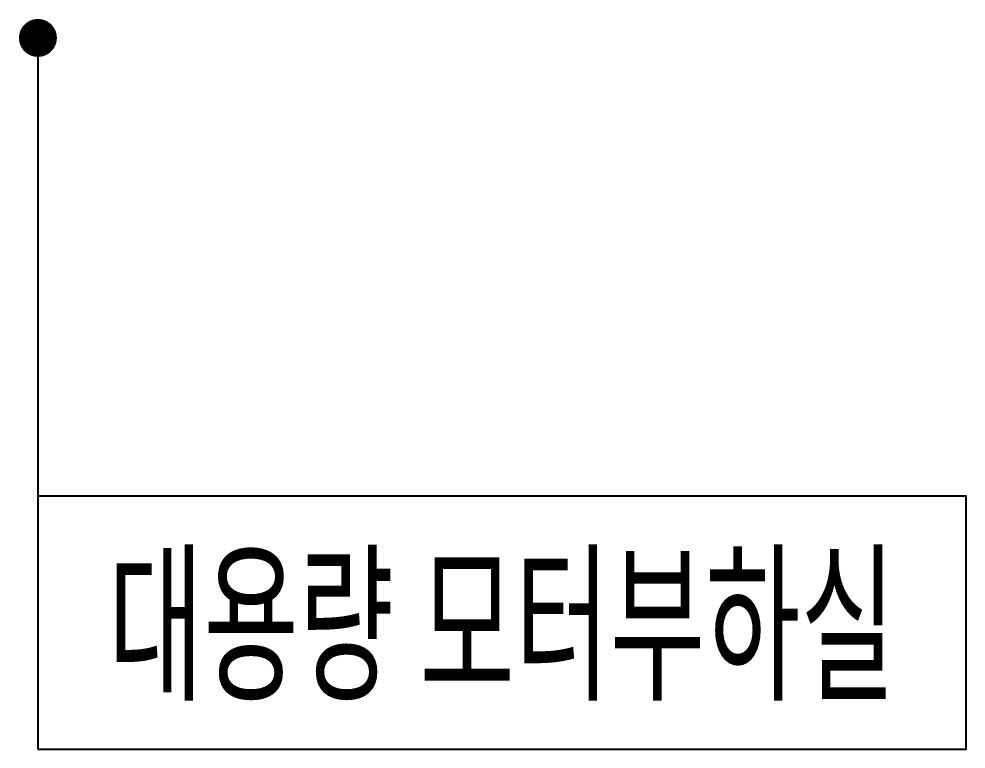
# Model space of a CAD drawing. Header units: millimetres. Extents: x -168200 to 336400, y -118800 to 0.
# Drawn here: x 42882 to 46628, y -78427 to -75540 of the extents above; entities that cross this region are included whole.
import ezdxf
from ezdxf.enums import TextEntityAlignment as Align

# ---------------------------------------------------------------- set-up
doc = ezdxf.new("R2010")
doc.units = ezdxf.units.MM
doc.header["$LTSCALE"] = 2000
doc.layers.add('elec-box', color=6, linetype='Continuous')
doc.styles.add('$0$스타일1', font='malgun.ttf')
doc.styles.add('GHS', font='malgun.ttf')
doc.dimstyles.new('DIM-QD 1', dxfattribs={"dimtxt": 3, "dimasz": 1.5, "dimexe": 1, "dimexo": 0, "dimgap": 1, "dimtad": 1, "dimdec": 3, "dimdsep": 46, "dimlunit": 6, "dimtxsty": '$0$스타일1', "dimblk1": 'ARCHTICK', "dimblk2": 'ARCHTICK', "dimsah": 1, "dimcen": 0, "dimclrd": 256, "dimclre": 256, "dimclrt": 3, "dimazin": 2, "dimtfac": 1, "dimtdec": 3, "dimtix": 1, "dimtmove": 2, "dimatfit": 3, "dimldrblk": 'ARCHTICK', "dimfxl": 1, "dimtolj": 1, "dimtzin": 0, "dimarcsym": 0})

# ---------------------------------------------------------------- blocks, each defined once
blk = doc.blocks.new('_ARCHTICK')
at = {"color": 0, "linetype": 'ByBlock', "const_width": 0.15}
blk.add_lwpolyline([(-0.5, -0.5), (0.5, 0.5)], dxfattribs=at)

msp = doc.modelspace()

# ---------------------------------------------------------------- leaders
at = {"layer": 'elec-box'}
msp.add_leader([(42957.4, -75615.5), (42957.4, -77394.6), (42957.4, -77427.1)], dimstyle='DIM-QD 1', override={"dimscale": 100, "dimasz": 1.5, "dimtad": 0, "dimclrd": 6, "dimldrblk": 'DOT'}, dxfattribs=at)

# ---------------------------------------------------------------- next in the draw order: wipeouts: each hides what was drawn before it
at = {"color": 6}
msp.add_wipeout([(42957.4, -77427.1), (46627.6, -77427.1), (46627.6, -78427.1), (42957.4, -78427.1)], dxfattribs=at).dxf.layer = 'elec-box'

# ---------------------------------------------------------------- next in the draw order: linework, layer by layer
at = {"layer": 'elec-box', "color": 6}
msp.add_lwpolyline([(42957.4, -78427.1), (46627.6, -78427.1), (46627.6, -77427.1), (42957.4, -77427.1)], close=True, dxfattribs=at)

# ---------------------------------------------------------------- next in the draw order: texts
at = {"layer": 'elec-box', "color": 3, "style": 'GHS', "width": 0.6}
msp.add_text('대용량 모터부하실', height=500, dxfattribs=at).set_placement((44792.5, -77927.1), align=Align.MIDDLE)

doc.saveas('drawing.dxf')
